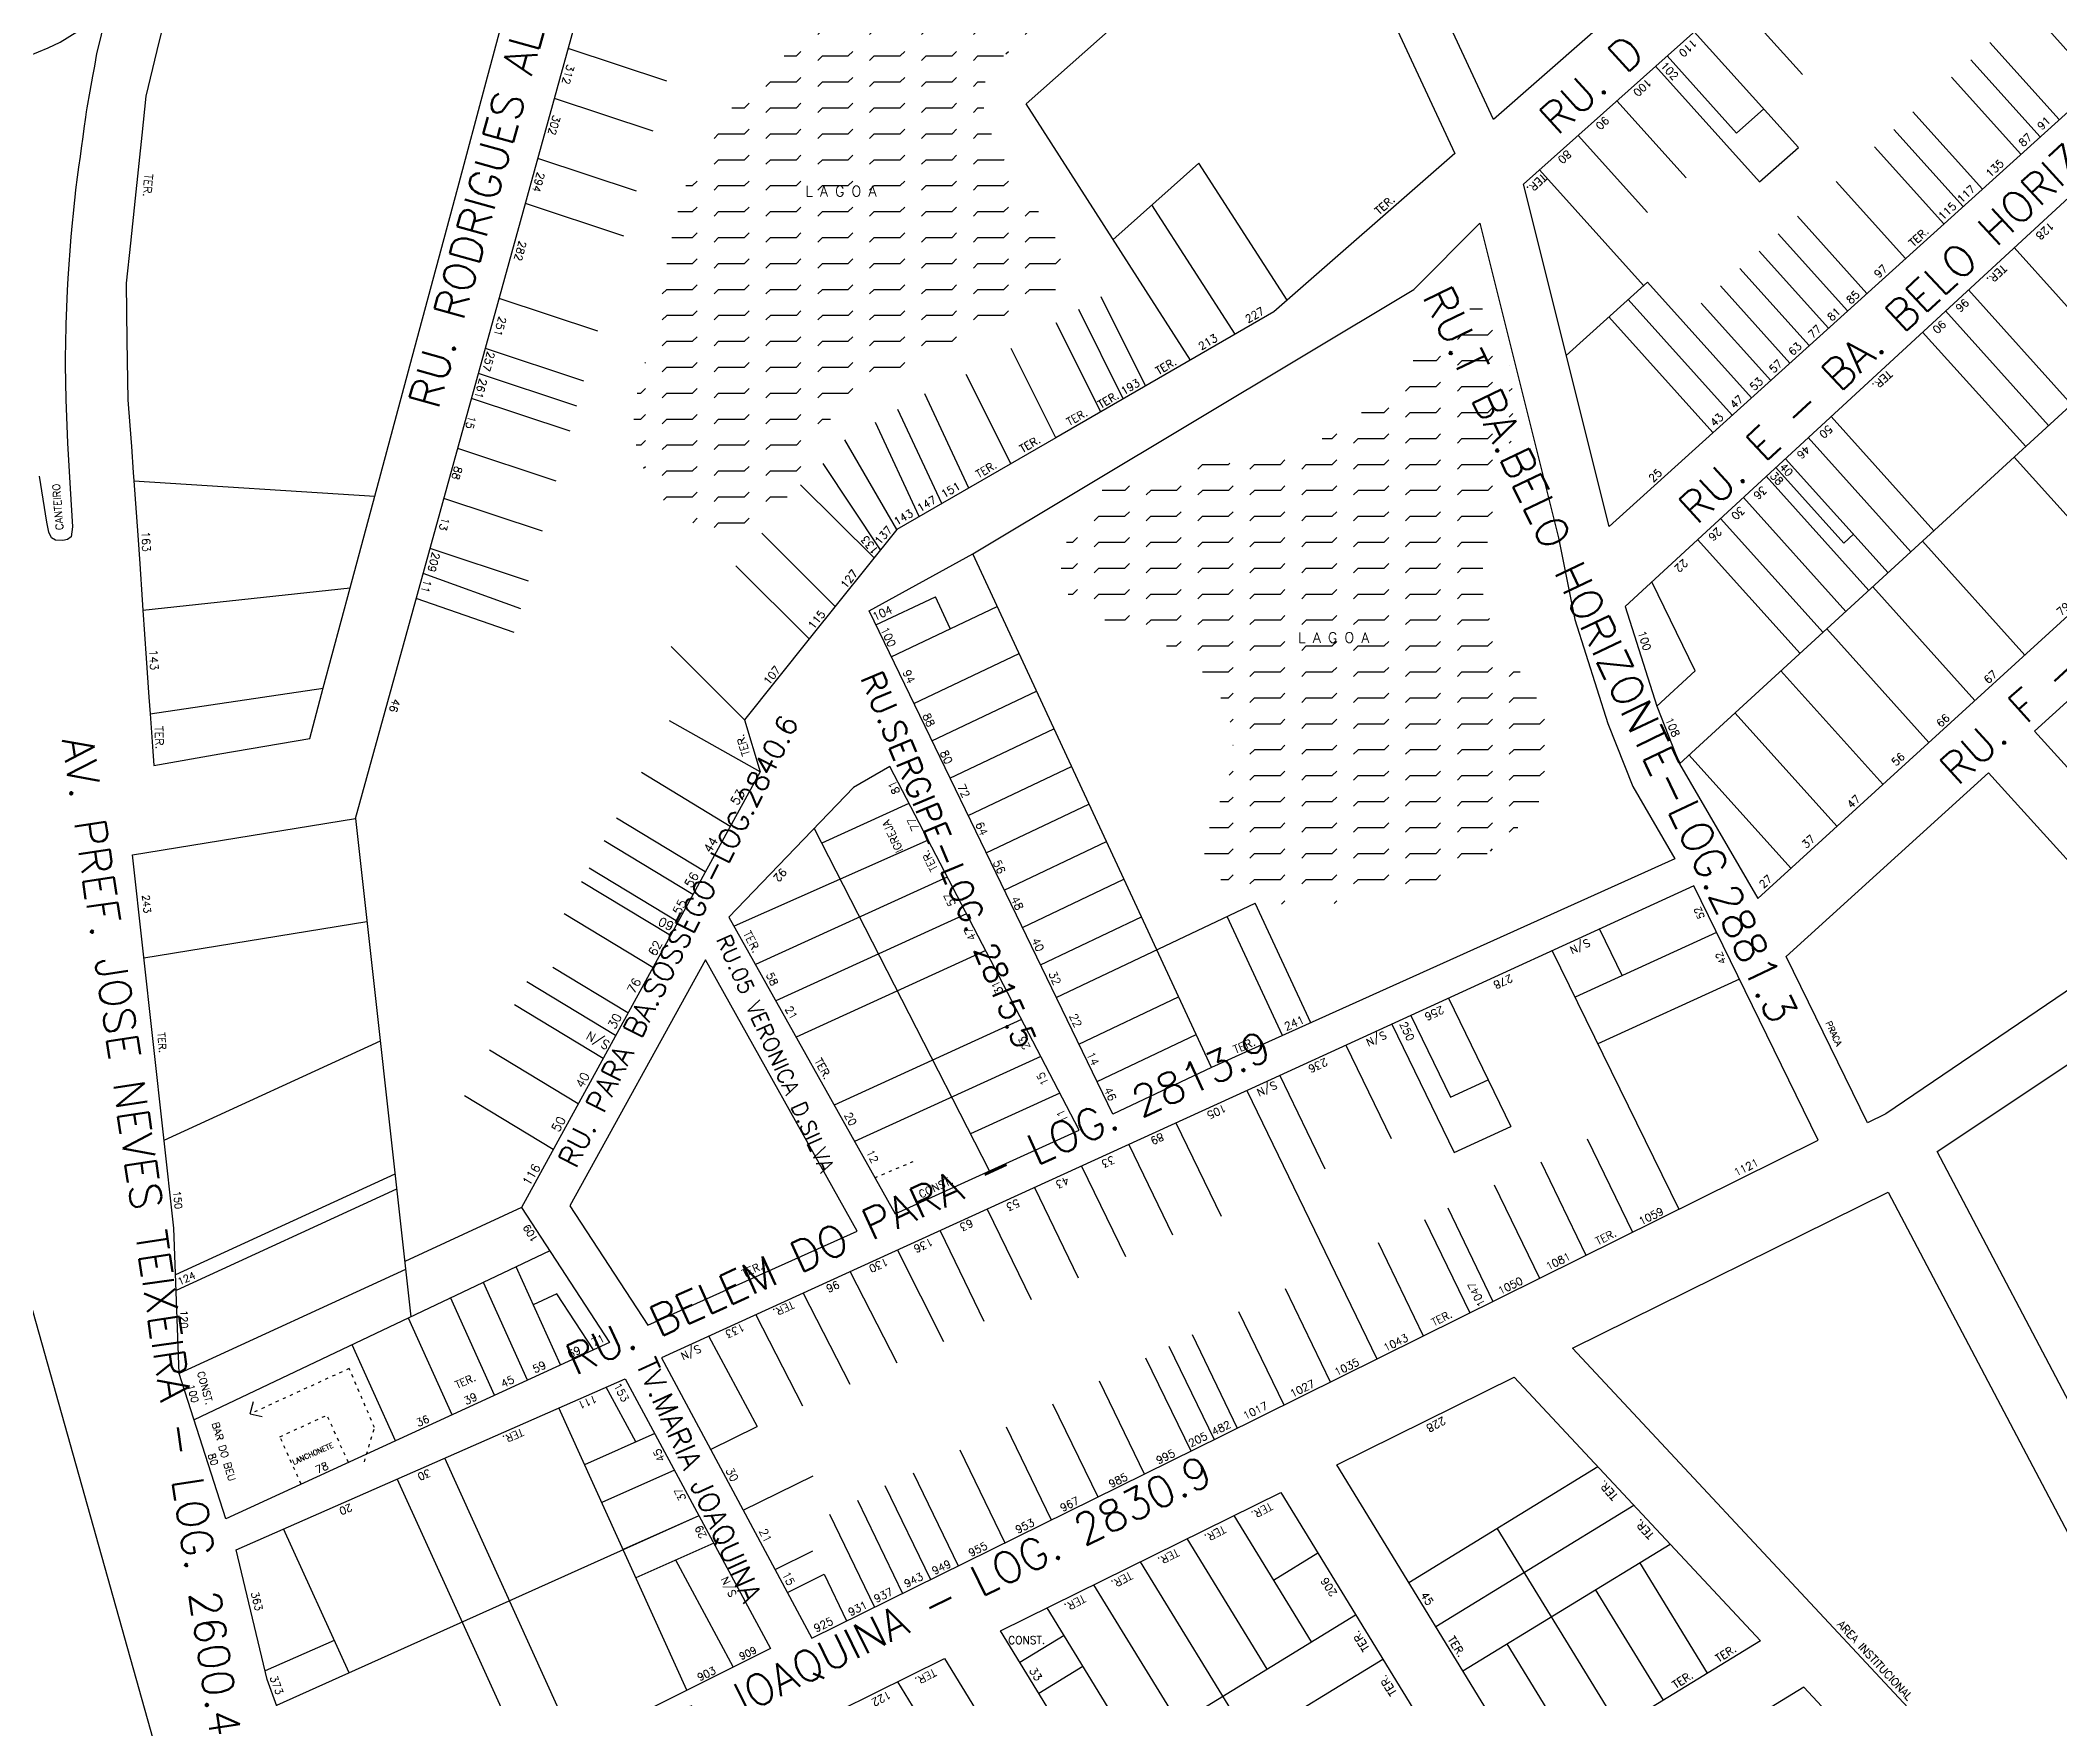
# Model space of a CAD drawing. Extents: x 714896 to 749292, y 8417558 to 8447149.
# Drawn here: x 741279.3 to 741668.5, y 8427693.3 to 8428013 of the extents above; entities that cross this region are included whole.
import ezdxf

# ---------------------------------------------------------------- set-up
doc = ezdxf.new("R2010")
doc.units = 0
doc.header["$MEASUREMENT"] = 0
doc.linetypes.add('ACAD_ISO03W100', pattern=[30, 12, -18])
for name, color, linetype in [('LOTE', 7, 'CONTINUOUS'), ('NUM-PORTA', 7, 'CONTINUOUS'), ('QUADRA', 6, 'CONTINUOUS'), ('REFERENCIA', 7, 'CONTINUOUS'), ('TEXTO', 7, 'CONTINUOUS'), ('TEXTODERUA', 3, 'CONTINUOUS')]:
    doc.layers.add(name, color=color, linetype=linetype)
doc.styles.add('ROMANS', font='ROMANS.SHX', dxfattribs={"height": 1.5})

msp = doc.modelspace()

# ---------------------------------------------------------------- hatches: boundary and pattern name
at = {"layer": 'REFERENCIA'}
h = msp.add_hatch(dxfattribs=at)
h.set_pattern_fill('FLEX', color=120, scale=20, style=0)
edge = h.paths.add_edge_path()
edge.add_spline(control_points=[(741478.63, 8428017.63), (741478.92, 8428022), (741479.51, 8428030.84), (741467.15, 8428042.36), (741449.2, 8428038.24), (741436.98, 8428052.92), (741417.77, 8428048.87), (741416.4, 8428031.2), (741436.38, 8428019.63), (741411.27, 8428001.87), (741400.83, 8427980.99), (741398.81, 8427957.6), (741390.22, 8427935.82), (741403.46, 8427916.13), (741424.87, 8427921.19), (741430.21, 8427946.65), (741455.04, 8427951.85), (741482.44, 8427966.34), (741467.3, 8427985.19), (741455.07, 8428006.92), (741471.02, 8428014.17), (741478.63, 8428017.63)], knot_values=[0, 0, 0, 0, 12.650617, 25.524357, 43.91651, 61.142529, 76.791258, 89.306911, 104.490767, 129.449648, 151.564574, 179.187198, 197.641892, 220.213699, 232.45764, 254.665076, 285.381719, 307.958824, 324.230774, 347.410313, 368.54614, 368.54614, 368.54614, 368.54614], degree=3, periodic=0)
h.paths.add_polyline_path([(741426.6, 8427982.43), (741444.27, 8427982.43), (741444.27, 8427985.43), (741426.6, 8427985.43)], flags=24)
at = {"layer": 'REFERENCIA', "linetype": 'CONTINUOUS'}
h = msp.add_hatch(dxfattribs=at)
h.set_pattern_fill('FLEX', color=120, scale=20, style=0)
h.set_pattern_definition([(0, (3.2973, 6.26), (0, 5), [5, -5]), (45, (8.2973, 6.26), (3e-16, 4.9999999916), [1.25, -4.57106782, 1.25, -7.07106782])])
edge = h.paths.add_edge_path()
edge.add_spline(control_points=[(741516.84, 8427846.51), (741516.84, 8427846.51), (741527.23, 8427846.38), (741548.86, 8427846.12), (741582.22, 8427875.02), (741548.51, 8427905.44), (741567.18, 8427930.63), (741558.85, 8427972.08), (741536.25, 8427938.84), (741512.74, 8427929.46), (741483.75, 8427932.87), (741469.35, 8427901.76), (741502.61, 8427899.02), (741513.41, 8427874.41), (741498.4, 8427853.65), (741511.1, 8427848.73), (741516.84, 8427846.51)], knot_values=[0, 0, 0, 0, 0, 31.758867, 66.134029, 95.99532, 132.44246, 155.422284, 179.09587, 212.631222, 237.62298, 257.450842, 284.629096, 308.129309, 326.581702, 341.774438, 341.774438, 341.774438, 341.774438], degree=3, periodic=0)
h.paths.add_polyline_path([(741521.61, 8427896.38), (741539.27, 8427896.38), (741539.27, 8427899.38), (741521.61, 8427899.38)], flags=24)

# ---------------------------------------------------------------- linework, layer by layer
at = {"layer": 'LOTE', "color": 7}
for p, q in [((741659.75, 8427973.04), (741679.66, 8427950.9)), ((741650.93, 8427964.91), (741670.82, 8427942.79)), ((741646.52, 8427960.84), (741666.4, 8427938.74)), ((741642.11, 8427956.77), (741661.97, 8427934.68)), ((741624.47, 8427940.5), (741644.28, 8427918.47)), ((741620.06, 8427936.43), (741639.86, 8427914.41)), ((741613.81, 8427930.67), (741626.91, 8427916.1)), ((741615.65, 8427932.36), (741635.44, 8427910.36)), ((741659.76, 8427932.65), (741679.52, 8427910.68)), ((741611.97, 8427928.97), (741631.76, 8427906.97)), ((741607.56, 8427924.9), (741627.33, 8427902.92)), ((741603.15, 8427920.83), (741622.91, 8427898.87)), ((741598.74, 8427916.77), (741618.49, 8427894.82)), ((741642.06, 8427916.43), (741661.78, 8427894.51)), ((741598.26, 8427891.45), (741589.92, 8427908.63)), ((741632.48, 8427907.65), (741652.18, 8427885.75)), ((741623.64, 8427899.54), (741643.31, 8427877.66)), ((741598.26, 8427891.45), (741590.84, 8427884.68)), ((741614.79, 8427891.43), (741634.44, 8427869.58)), ((741605.95, 8427883.32), (741625.58, 8427861.49)), ((741597.1, 8427875.2), (741616.71, 8427853.41)), ((741602.4, 8427841.02), (741575.12, 8427828.53)), ((741579.82, 8427841.67), (741584.21, 8427832.69)), ((741570.72, 8427837.51), (741595.12, 8427787.68)), ((741606.8, 8427832.04), (741579.52, 8427819.55)), ((741543.45, 8427825.02), (741551.08, 8427809.28)), ((741550.72, 8427828.35), (741562.71, 8427803.61)), ((741539.81, 8427823.36), (741551.8, 8427798.61)), ((741530.91, 8427819.28), (741539.63, 8427801.28)), ((741518.18, 8427813.45), (741526.9, 8427795.46)), ((741511.81, 8427810.54), (741536.88, 8427758.81)), ((741498.17, 8427804.31), (741506.89, 8427786.31)), ((741489.07, 8427800.15), (741497.51, 8427782.74, -3.52)), ((741577.44, 8427801.23), (741586.16, 8427783.24)), ((741479.98, 8427796), (741488.42, 8427778.58, -3.52)), ((741568.48, 8427796.79), (741577.2, 8427778.8)), ((741470.88, 8427791.84), (741479.32, 8427774.43, -3.52)), ((741559.52, 8427792.35), (741568.24, 8427774.35)), ((741461.79, 8427787.69), (741470.23, 8427770.27, -3.52)), ((741550.56, 8427787.91), (741559.28, 8427769.91)), ((741452.69, 8427783.53), (741461.13, 8427766.11, -3.52)), ((741546.08, 8427785.69), (741554.8, 8427767.69)), ((741444.48, 8427779.78), (741453.39, 8427762.19, -3.33)), ((741537.12, 8427781.25), (741545.84, 8427763.25)), ((741435.38, 8427775.62), (741444.38, 8427758.08, -3.33)), ((741426.29, 8427771.47), (741435.29, 8427753.92, -3.33)), ((741519.2, 8427772.37), (741527.92, 8427754.37)), ((741417.19, 8427767.31), (741426.16, 8427749.75, -3.33)), ((741510.24, 8427767.93), (741518.96, 8427749.93)), ((741408.1, 8427763.16), (741417.42, 8427745.79, -3.33)), ((741501.28, 8427763.49), (741510, 8427745.49)), ((741492.32, 8427759.05), (741501.04, 8427741.06)), ((741496.8, 8427761.27), (741505.52, 8427743.27)), ((741483.36, 8427754.6), (741492.07, 8427736.63)), ((741474.4, 8427750.16), (741483.1, 8427732.2)), ((741397.69, 8427744.43), (741384.17, 8427738.4)), ((741408.46, 8427741.38), (741417.42, 8427745.79, -3.33)), ((741465.44, 8427745.72), (741474.14, 8427727.78)), ((741382.43, 8427684.22, 537.52), (741357.22, 8427739.7, 537.52)), ((741456.48, 8427741.28), (741465.17, 8427723.35)), ((741373.49, 8427679.74, 537.52), (741348.06, 8427735.67, 537.52)), ((741401.48, 8427737.39), (741387.47, 8427731.13)), ((741414.75, 8427729.67), (741428.21, 8427736.29, -5)), ((741447.52, 8427736.84), (741456.2, 8427718.92)), ((741543.04, 8427715.74), (741579.48, 8427738.05)), ((741436.75, 8427731.57), (741445.45, 8427713.61)), ((741442.05, 8427734.39), (741450.83, 8427716.27)), ((741406.22, 8427728.59), (741324.8, 8427692.02)), ((741406.22, 8427728.59), (741391.59, 8427722.05)), ((741431.39, 8427728.86), (741440.07, 8427710.96)), ((741524.28, 8427704.25), (741509.37, 8427728.62)), ((741548.27, 8427707.21), (741586.45, 8427730.59)), ((741338.76, 8427698.29), (741326.15, 8427726.03)), ((741515.75, 8427699.03), (741500.36, 8427724.17)), ((741583.6, 8427687.81), (741560.1, 8427726.19)), ((741409.07, 8427723.3), (741394.06, 8427716.61)), ((741420.9, 8427718.21), (741428.15, 8427721.79)), ((741530.72, 8427655.43), (741491.36, 8427719.72)), ((741516.97, 8427716.19), (741525.5, 8427721.42)), ((741553.49, 8427698.69), (741593.41, 8427723.13)), ((741600.66, 8427698.25), (741587.6, 8427719.57)), ((741423.27, 8427713.81), (741430.33, 8427717.3)), ((741430.33, 8427717.3), (741434.69, 8427708.3)), ((741498.7, 8427688.59), (741482.36, 8427715.27)), ((741592.13, 8427693.03), (741579.07, 8427714.35)), ((741490.17, 8427683.37), (741473.36, 8427710.82)), ((741481.64, 8427678.15), (741532.81, 8427709.48)), ((741335.93, 8427704.53), (741322.6, 8427698.66)), ((741468.06, 8427700.32), (741476.59, 8427705.54)), ((741486.86, 8427669.62), (741538.03, 8427700.95)), ((741575.07, 8427682.59), (741562.02, 8427703.91)), ((741457.66, 8427675.19), (741444.56, 8427696.58)), ((741471.72, 8427694.35), (741480.25, 8427699.57))]:
    msp.add_line(p, q, dxfattribs=at)
at = {"layer": 'LOTE', "color": 7, "linetype": 'ACAD_ISO03W100', "ltscale": 0.05}
msp.add_line((741440.11, 8427793.75), (741447.52, 8427796.86), dxfattribs=at)
at = {"layer": 'LOTE', "color": 7, "flags": 128}
for points in [[(741595.27, 8427873.53), (741785.07, 8428047.53)], [(741626.91, 8427916.1), (741628.75, 8427917.79)], [(741505, 8427815), (741459, 8427914)], [(741454.67, 8427899.59), (741451.81, 8427905.75)], [(741446.7, 8427865.9), (741429.89, 8427858.24)], [(741462.22, 8427795.06), (741428.42, 8427861.11)], [(741450.4, 8427858.81), (741412.98, 8427842.25)], [(741454.09, 8427851.71), (741417.13, 8427834.84)], [(741457.79, 8427844.62), (741421.03, 8427827.85)], [(741524.15, 8427823.63), (741513.44, 8427846.66)], [(741518.68, 8427821.16), (741508.02, 8427844.09)], [(741461.49, 8427837.52), (741424.94, 8427820.87)], [(741468.42, 8427824.22), (741432.3, 8427807.71)], [(741472.12, 8427817.13), (741436.2, 8427800.73)], [(741475.81, 8427810.03), (741458.58, 8427802.18)], [(741551.08, 8427809.28), (741558.35, 8427812.61)], [(741551.8, 8427798.61), (741562.71, 8427803.61)]]:
    msp.add_lwpolyline(points, dxfattribs=at)
at = {"layer": 'LOTE'}
for points in [[(741469.32, 8428000.74), (741515.12, 8428041.42)], [(741400.02, 8428005.15), (741381.03, 8428011.43)], [(741397.36, 8427995.51), (741378.37, 8428001.79)], [(741500.95, 8427951.38), (741469.32, 8428000.74)], [(741394.16, 8427983.94), (741375.17, 8427990.23)], [(741485.99, 8427974.57), (741502.59, 8427989.31)], [(741519.62, 8427962.92), (741502.59, 8427989.31)], [(741391.76, 8427975.27), (741372.77, 8427981.55)], [(741509.61, 8427956.38), (741493.55, 8427981.28)], [(741386.7, 8427956.96), (741367.71, 8427963.24)], [(741488, 8427943.9), (741479.43, 8427961.09)], [(741492.33, 8427946.4), (741483.76, 8427963.59)], [(741483.67, 8427941.4), (741475.06, 8427958.57)], [(741384.03, 8427947.32), (741365.05, 8427953.6)], [(741475.01, 8427936.4), (741466.4, 8427953.57)], [(741382.7, 8427942.5), (741363.71, 8427948.78)], [(741466.35, 8427931.4), (741457.74, 8427948.57)], [(741381.37, 8427937.68), (741362.38, 8427943.96)], [(741453.02, 8427923.7), (741444.57, 8427941.83)], [(741458.22, 8427926.7), (741449.77, 8427944.83)], [(741448.69, 8427921.2), (741440.24, 8427939.33)], [(741378.7, 8427928.04), (741359.72, 8427934.32)], [(741444.36, 8427918.7), (741434.36, 8427936.02)], [(741441.24, 8427914.8), (741430.15, 8427931.44)], [(741439.99, 8427913.23), (741425.82, 8427927.35)], [(741376.04, 8427918.4), (741357.05, 8427924.69)], [(741373.38, 8427908.76), (741354.39, 8427915.05)], [(741432.49, 8427903.86), (741418.32, 8427917.98)], [(741427.49, 8427897.62), (741413.33, 8427911.73)], [(741371.86, 8427903.42), (741353.06, 8427910.23)], [(741370.61, 8427898.83), (741351.72, 8427905.41)], [(741415, 8427882), (741400.83, 8427896.12)], [(741418, 8427872), (741400.56, 8427881.8)], [(741412.24, 8427861.47), (741395.13, 8427871.83)], [(741340, 8427863), (741350.68, 8427766.9)], [(741407.43, 8427852.7), (741390.32, 8427863.06)], [(741405.03, 8427848.32), (741387.92, 8427858.68)], [(741402.15, 8427843.06), (741385.04, 8427853.41)], [(741400.71, 8427840.42), (741383.6, 8427850.78)], [(741397.35, 8427834.28), (741380.24, 8427844.64)], [(741299.21, 8427836.12), (741342.21, 8427843.12)], [(741392.54, 8427825.51), (741378.06, 8427834.28)], [(741390.14, 8427821.13), (741373.03, 8427831.49)], [(741387.74, 8427816.74), (741370.63, 8427827.1)], [(741344.77, 8427820.05), (741303.06, 8427800.89)], [(741382.94, 8427807.97), (741365.83, 8427818.33)], [(741378.13, 8427799.2), (741361.02, 8427809.56)], [(741347.62, 8427794.42), (741305.32, 8427774.99)], [(741347.94, 8427791.52), (741305.43, 8427771.99)], [(741372, 8427788), (741349.49, 8427777.6)], [(741377.47, 8427779.63), (741308.88, 8427747.04)], [(741349.66, 8427776.06), (741306, 8427756)], [(741379.52, 8427757.64), (741371, 8427776.55)], [(741366.79, 8427751.8), (741358.31, 8427770.63)], [(741373.16, 8427754.72), (741364.67, 8427773.55)], [(741378.83, 8427771.35), (741374.28, 8427769.26)], [(741385.88, 8427760.57), (741378.83, 8427771.35)], [(741358.62, 8427748.04), (741350.22, 8427766.68)], [(741347.71, 8427743.03), (741339.38, 8427761.53)]]:
    msp.add_lwpolyline(points, dxfattribs=at)
at = {"layer": 'LOTE', "color": 7, "linetype": 'CONTINUOUS', "flags": 128}
for points in [[(741618.93, 8428006.45), (741605.55, 8428021.32)], [(741675.87, 8428004.45), (741662.5, 8428019.32)], [(741618.15, 8427992.36), (741598.09, 8428014.66)], [(741668.45, 8427997.74), (741655.08, 8428012.61)], [(741610.69, 8427985.7), (741590.63, 8428008.01)], [(741606.24, 8427995.13), (741592.87, 8428010)], [(741664.75, 8427994.39), (741651.37, 8428009.26)], [(741661.04, 8427991.04), (741647.66, 8428005.91)], [(741596.54, 8427986.48), (741583.17, 8428001.35)], [(741606.24, 8427995.13), (741611.47, 8427999.79)], [(741653.62, 8427984.33), (741640.24, 8427999.2)], [(741589.08, 8427979.82), (741575.71, 8427994.69)], [(741610.69, 8427985.7), (741618.15, 8427992.36)], [(741646.2, 8427977.63), (741632.82, 8427992.5)], [(741649.91, 8427980.98), (741636.53, 8427995.85)], [(741588.31, 8427965.73), (741568.25, 8427988.03)], [(741638.78, 8427970.92), (741625.41, 8427985.79)], [(741631.36, 8427964.21), (741617.99, 8427979.08)], [(741627.65, 8427960.86), (741614.28, 8427975.73)], [(741620.23, 8427954.16), (741606.86, 8427969.03)], [(741623.94, 8427957.51), (741610.57, 8427972.38)], [(741589.05, 8427966.4), (741573.42, 8427952.27)], [(741609.11, 8427944.1), (741589.05, 8427966.4)], [(741616.52, 8427950.8), (741603.15, 8427965.67)], [(741605.4, 8427940.74), (741585.34, 8427963.05)], [(741612.82, 8427947.45), (741599.44, 8427962.32)], [(741601.69, 8427937.39), (741581.63, 8427959.69)], [(741297.3, 8427928.09), (741343.75, 8427925.15)], [(741299.03, 8427903.15), (741338.98, 8427907.43)], [(741300.42, 8427883.2), (741333.79, 8427888.09)], [(741412.84, 8427699.42), (741401.75, 8427720.03)]]:
    msp.add_lwpolyline(points, dxfattribs=at)
at = {"layer": 'LOTE', "color": 7}
for points in [[(741440.31, 8427900.3), (741451.81, 8427905.75)], [(741443.27, 8427894.19), (741463.71, 8427903.87)], [(741447.63, 8427885.19), (741467.92, 8427894.8)], [(741451.12, 8427877.99), (741471.29, 8427887.55)], [(741454.6, 8427870.79), (741474.66, 8427880.29)], [(741458.09, 8427863.6), (741478.03, 8427873.04)], [(741461.58, 8427856.4), (741481.4, 8427865.78)], [(741465.07, 8427849.2), (741484.77, 8427858.53)], [(741468.56, 8427842), (741488.14, 8427851.27)], [(741475.1, 8427828.5), (741513.44, 8427846.66)], [(741472.05, 8427834.8), (741491.52, 8427844.02)], [(741479.46, 8427819.5), (741498.68, 8427828.6)], [(741482.95, 8427812.3), (741502.05, 8427821.35)]]:
    msp.add_lwpolyline(points, dxfattribs=at)
at = {"layer": 'LOTE', "color": 2, "linetype": 'ACAD_ISO03W100', "ltscale": 0.05}
msp.add_lwpolyline([(741341.72, 8427738.95), (741343.67, 8427745.57), (741338.8, 8427756.96), (741319.69, 8427748.2)], dxfattribs=at)
at = {"layer": 'LOTE', "color": 7, "linetype": 'CONTINUOUS', "elevation": 537.52, "flags": 128}
for points in [[(741394.04, 8427742.8), (741388.34, 8427753.39)], [(741403.9, 8427694.95), (741379.19, 8427749.36)]]:
    msp.add_lwpolyline(points, dxfattribs=at)
at = {"layer": 'LOTE', "color": 2}
for points in [[(741319.69, 8427748.2), (741320.38, 8427750.63)], [(741319.69, 8427748.2), (741322.03, 8427747.71)]]:
    msp.add_lwpolyline(points, dxfattribs=at)
at = {"layer": 'LOTE', "linetype": 'ACAD_ISO03W100', "ltscale": 0.05}
for points in [[(741325.43, 8427743.8), (741334.52, 8427747.97)], [(741338.63, 8427738.86), (741334.52, 8427747.97)], [(741329.54, 8427734.68), (741325.43, 8427743.8)]]:
    msp.add_lwpolyline(points, dxfattribs=at)
at = {"layer": 'QUADRA'}
msp.add_lwpolyline([(741559.38, 8427997.76), (741531.96, 8428056.74), (741665.71, 8428178.47), (741710.49, 8428130.19)], close=True, dxfattribs=at)
msp.add_lwpolyline([(741524.56, 8428050.01), (741551.9, 8427991.21), (741517.06, 8427960.68), (741475.01, 8427936.4), (741444.36, 8427918.7), (741427.49, 8427897.62), (741415, 8427882), (741418, 8427872), (741372, 8427788), (741389, 8427762), (741315, 8427728), (741315, 8427728), (741306, 8427756), (741305, 8427784), (741297, 8427856), (741340, 8427863), (741421, 8428156)], dxfattribs=at)
at = {"layer": 'QUADRA', "color": 6}
for points in [[(741757.48, 8428078.21), (741581.66, 8427919.29), (741565.18, 8427985.29), (741718.22, 8428121.86), (741757.48, 8428078.21)], [(741590.84, 8427884.68), (741595.27, 8427873.53), (741610.32, 8427847.58), (741805.13, 8428025.23), (741805.13, 8428025.23), (741764.86, 8428070), (741584.78, 8427903.88), (741590.84, 8427884.68)], [(741694.8, 8427845.57), (741663.69, 8427879.84), (741708.12, 8427920.17), (741747.91, 8427876.32), (741694.8, 8427845.57)], [(741684.18, 8427839.41), (741635, 8427806.05), (741631.5, 8427804.33), (741615.81, 8427836.38), (741654.81, 8427871.78), (741684.18, 8427839.41)], [(741407.45, 8427835.75), (741381.33, 8427788.35), (741396.38, 8427765.32), (741436.69, 8427783.47)], [(741277.39, 8427769.69), (741177.4, 8427699.96), (741287.12, 8427635.43), (741310.99, 8427650.12), (741277.39, 8427769.69)], [(741619.18, 8427695.53), (741572.81, 8427667.13), (741593.69, 8427633.02), (741647.04, 8427665.68), (741619.18, 8427695.53)]]:
    msp.add_lwpolyline(points, close=True, dxfattribs=at)
for points in [[(741303.24, 8428017.28), (741301.72, 8428011.03), (741299.6, 8428002.27), (741298.8, 8427994.72), (741297.53, 8427982.61), (741296.61, 8427973.89), (741295.79, 8427966.17), (741295.87, 8427960.63), (741295.95, 8427955.14), (741296.05, 8427947.47), (741296.11, 8427943.68), (741296.49, 8427938.77), (741296.8, 8427934.72), (741297.18, 8427929.72), (741297.3, 8427928.09), (741298.03, 8427917.59), (741298.41, 8427912.11), (741298.89, 8427905.15), (741299.03, 8427903.15), (741299.67, 8427893.91), (741300.2, 8427886.39), (741300.42, 8427883.2), (741300.86, 8427876.89), (741301.11, 8427873.22), (741313.84, 8427875.43), (741331.19, 8427878.43), (741331.19, 8427878.43), (741333.8, 8427888.16), (741338.98, 8427907.43), (741343.75, 8427925.15), (741351.39, 8427953.61), (741359.71, 8427984.56), (741365.22, 8428005.03), (741369.59, 8428021.32)], [(741277.04, 8428010.05), (741280.74, 8428011.57), (741283.06, 8428012.67), (741286.31, 8428014.64)], [(741291.27, 8428015.13), (741290.74, 8428012.99), (741290.11, 8428010.46), (741289.68, 8428008.06), (741289.33, 8428006.1), (741288.82, 8428003.22), (741288.25, 8428000), (741288.11, 8427999.23), (741287.97, 8427998.2), (741287.66, 8427995.99), (741287.43, 8427994.38), (741287.13, 8427992.22), (741286.91, 8427990.63), (741286.63, 8427988.59), (741286.35, 8427986.64), (741286.04, 8427984.21), (741285.89, 8427982.75), (741285.78, 8427981.65), (741285.57, 8427979.64), (741285.38, 8427977.82), (741285.11, 8427975.11), (741284.53, 8427967.15), (741284.41, 8427964.76), (741284.18, 8427958.29), (741284.11, 8427954.42), (741284.06, 8427952.14), (741284.03, 8427950.37), (741284.16, 8427943.76), (741284.49, 8427935.33), (741284.98, 8427926.6), (741285.46, 8427919.21), (741285.2, 8427917.31), (741284.47, 8427916.77), (741283.6, 8427916.61), (741282.16, 8427916.64), (741281.43, 8427917.1), (741280.88, 8427918.19), (741280.5, 8427920.12), (741279.09, 8427928.96)], [(741721.84, 8427652.85), (741679.78, 8427732.63), (741696.87, 8427743.09), (741691.26, 8427753.73), (741674.17, 8427743.26), (741644.88, 8427798.82), (741690.52, 8427829.22), (741879.4, 8427938.69), (741895.61, 8427941.23), (742054.74, 8427937.09), (742347.42, 8427931.99), (742369.55, 8427922.83), (742411.94, 8427891.12), (742696.14, 8427678.56)]]:
    msp.add_lwpolyline(points, dxfattribs=at)
at = {"layer": 'QUADRA', "linetype": 'CONTINUOUS'}
for points in [[(741571.9, 8427917.08), (741575.08, 8427901.38), (741575.08, 8427901.38), (741581.41, 8427881.33), (741586.25, 8427869.15), (741594.32, 8427855.24), (741505, 8427815), (741486, 8427806), (741486, 8427806), (741439, 8427903), (741459, 8427914), (741544, 8427965), (741556.75, 8427977.75), (741571.9, 8427917.08)], [(741412, 8427844), (741444.01, 8427786.77), (741479.51, 8427802.94), (741443, 8427873), (741436, 8427869)], [(741399, 8427759), (741428, 8427705), (741507, 8427744), (741622, 8427801), (741598, 8427850), (741515, 8427812)], [(741392, 8427755), (741420, 8427703), (741336, 8427661), (741323, 8427697), (741317, 8427722), (741392, 8427755)]]:
    msp.add_lwpolyline(points, close=True, dxfattribs=at)
at = {"layer": 'QUADRA', "color": 6, "linetype": 'CONTINUOUS'}
for points in [[(741692.31, 8427634.77), (741574.61, 8427760.87), (741635.46, 8427790.95), (741711.58, 8427646.57), (741692.31, 8427634.77)], [(741529.17, 8427738.41), (741563.37, 8427755.31), (741610.83, 8427704.48), (741566.54, 8427677.36), (741529.17, 8427738.41)], [(741505.14, 8427639.77), (741464.36, 8427706.37), (741518.37, 8427733.07), (741556.31, 8427671.1), (741505.14, 8427639.77)], [(741494.9, 8427633.5), (741443.73, 8427602.17), (741399.55, 8427674.34), (741453.56, 8427701.03), (741494.9, 8427633.5)]]:
    msp.add_lwpolyline(points, close=True, dxfattribs=at)

# ---------------------------------------------------------------- texts
at = {"layer": 'NUM-PORTA', "color": 7, "style": 'ROMANS'}
for s, height, rotation, p in [('110', 1.5, 223.3899, (741597.76, 8428013.38)), ('312', 1.497, 254.44, (741380.81, 8428008.49)), ('102', 1.5, 313.3899, (741591.45, 8428008)), ('100', 1.5, 223.3899, (741588.99, 8428005.77)), ('302', 1.497, 254.4557, (741378.11, 8427998.71)), ('90', 1.5, 223.3899, (741580.81, 8427998.46)), ('91', 1.5, 43.3899, (741665.05, 8427995.6)), ('87', 1.5, 43.3899, (741661.49, 8427992.39)), ('80', 1.5, 223.3899, (741573.52, 8427991.96)), ('135', 1.5, 43.3899, (741655.12, 8427986.45)), ('294', 1.498, 254.4507, (741375.09, 8427987.69)), ('117', 1.5, 43.3899, (741649.61, 8427981.51)), ('115', 1.5, 43.3899, (741645.97, 8427978.22)), ('128', 1.5, 222.9933, (741666.6, 8427978.12)), ('282', 1.5, 254.4507, (741371.57, 8427974.47)), ('97', 1.5, 43.3899, (741633.6, 8427967.06)), ('227', 1.5, 30.5431, (741512.08, 8427958.44)), ('81', 1.5, 43.3899, (741624.6, 8427958.76)), ('85', 1.5, 43.3899, (741628.26, 8427962.06)), ('96', 1.5, 222.9933, (741650.18, 8427963.34)), ('251', 1.498, 254.5, (741367.68, 8427959.89)), ('77', 1.5, 43.3899, (741620.9, 8427955.44)), ('90', 1.5, 222.9933, (741645.77, 8427959.17, 0.05)), ('213', 1.5, 30.5431, (741503.04, 8427953.22)), ('63', 1.5, 43.3899, (741617.09, 8427952.1)), ('257', 1.498, 254.5244, (741365.47, 8427953.13)), ('57', 1.5, 43.3899, (741613.37, 8427948.75)), ('261', 1.498, 254.5244, (741363.96, 8427947.91)), ('193', 1.5, 30.5431, (741488.07, 8427944.58)), ('53', 1.5, 43.3899, (741609.65, 8427945.33)), ('47', 1.5, 43.3899, (741605.83, 8427941.89)), ('15', 1.498, 254.6038, (741361.85, 8427940.79)), ('43', 1.5, 43.3899, (741602, 8427938.42)), ('50', 1.5, 222.9933, (741623.9, 8427938.99)), ('46', 1.5, 222.9933, (741619.58, 8427935.01)), ('88', 1.499, 254.647, (741359.18, 8427931.03)), ('25', 1.5, 43.3899, (741590.14, 8427927.7)), ('38', 1.5, 312.9933, (741612.56, 8427928.97)), ('40', 1.5, 312.9933, (741614.4, 8427930.67)), ('151', 1.5, 30.5431, (741453.46, 8427924.7)), ('36', 1.5, 222.9933, (741611.23, 8427927.21)), ('143', 1.5, 30.5431, (741444.35, 8427919.44)), ('147', 1.5, 30.5431, (741448.84, 8427922.03)), ('30', 1.5, 222.9933, (741606.96, 8427923.27)), ('13', 1.499, 254.786, (741356.74, 8427921.2)), ('137', 1.5, 48.2731, (741441.06, 8427915.65)), ('26', 1.5, 222.9933, (741602.54, 8427919.2)), ('163', 1.561, 272.7059, (741298.76, 8427918.36)), ('209', 1.5, 255.0292, (741354.87, 8427914.45)), ('133', 1.5, 129.4234, (741440.95, 8427914.7)), ('127', 1.5, 51.7388, (741434.56, 8427907.18)), ('22', 1.5, 222.9933, (741596.01, 8427913.15)), ('11', 1.502, 255.5045, (741353.24, 8427909.18)), ('115', 1.5, 51.7388, (741428.3, 8427899.35)), ('104', 1.55, 24.7736, (741440.08, 8427901.05)), ('79', 1.5, 42.5682, (741668.78, 8427901.97)), ('100', 1.55, 294.7736, (741441.17, 8427899.48)), ('100', 1.5, 287.2241, (741587.22, 8427898.9)), ('107', 1.5, 51.7388, (741419.7, 8427888.6)), ('94', 1.55, 294.7736, (741445.43, 8427891.23)), ('67', 1.5, 42.5682, (741654.76, 8427888.85)), ('46', 1.5, 253.5906, (741347.2, 8427886.19)), ('88', 1.55, 294.7736, (741449.25, 8427882.87)), ('66', 1.5, 42.5682, (741645.59, 8427880.46)), ('108', 1.5, 293.2748, (741592.45, 8427882.08)), ('80', 1.55, 294.7736, (741452.65, 8427875.71)), ('56', 1.5, 42.5682, (741636.95, 8427873)), ('53', 1.735, 58.946, (741413.65, 8427865.39)), ('81', 1.506, 114.3628, (741445.04, 8427868.08)), ('72', 1.55, 294.7736, (741455.99, 8427869.18)), ('47', 1.5, 42.5682, (741628.37, 8427864.81)), ('77', 1.506, 114.3628, (741448.73, 8427861.01)), ('64', 1.55, 294.7736, (741459.46, 8427861.92)), ('37', 1.5, 42.5682, (741619.64, 8427857.14)), ('44', 1.735, 58.946, (741408.46, 8427856.18)), ('56', 1.735, 58.946, (741404.78, 8427849.45)), ('92', 1.506, 228.485, (741422.15, 8427853.55)), ('56', 1.55, 294.7736, (741462.85, 8427854.55)), ('27', 1.5, 42.5682, (741611.4, 8427849.42)), ('243', 1.383, 275.0759, (741298.9, 8427848.22)), ('57', 1.504, 114.9671, (741455.79, 8427846.48)), ('55', 1.721, 60.9005, (741402.54, 8427844.23)), ('48', 1.55, 294.6588, (741466.31, 8427847.55)), ('52', 1.373, 113.8546, (741600.14, 8427843.99)), ('60', 1.718, 154.5976, (741401.59, 8427842.8)), ('47', 1.503, 114.9557, (741459.73, 8427839.88)), ('62', 1.717, 61.6166, (741397.84, 8427836.3)), ('40', 1.55, 294.6588, (741470.28, 8427839.57)), ('S/N', 1.477, 204.9738, (741577.59, 8427839.87)), ('42', 1.373, 113.8546, (741604.29, 8427835.28)), ('58', 1.506, 295.2682, (741419.1, 8427832.89)), ('32', 1.55, 294.6588, (741473.57, 8427833.12)), ('278', 1.477, 204.9738, (741562.64, 8427833)), ('76', 1.716, 61.5479, (741393.76, 8427829.05)), ('31', 1.502, 114.9564, (741464.93, 8427829.58)), ('30', 1.715, 61.4385, (741390.03, 8427822.24)), ('21', 1.502, 299.3882, (741422.74, 8427826.3)), ('22', 1.55, 294.6588, (741477.57, 8427824.95)), ('241', 1.55, 22.9971, (741519.44, 8427822.06)), ('256', 1.477, 204.9738, (741549.38, 8427826.92)), ('S/N', 1.715, 151.4385, (741389.22, 8427819.84)), ('23', 1.502, 115.1228, (741470.17, 8427818.85)), ('S/N', 1.477, 204.9738, (741538.33, 8427822.07)), ('250', 1.477, 294.9738, (741541.25, 8427823.38)), ('14', 1.55, 294.9463, (741480.88, 8427817.55)), ('40', 1.714, 61.6693, (741383.83, 8427810.88)), ('15', 1.5, 115.1906, (741473.69, 8427811.94)), ('236', 1.477, 204.9738, (741526.95, 8427816.86)), ('46', 1.55, 294.9463, (741484.23, 8427810.77)), ('S/N', 1.477, 204.9738, (741517.24, 8427812.42)), ('50', 1.712, 61.3603, (741379.21, 8427802.4)), ('20', 1.498, 298.1756, (741434.17, 8427805.83)), ('11', 1.5, 115.1906, (741477.49, 8427804.75)), ('105', 1.477, 204.9738, (741507.43, 8427807.93)), ('89', 1.477, 204.9738, (741495.4, 8427802.44)), ('12', 1.497, 295.4369, (741438.43, 8427798.71)), ('33', 1.477, 204.9774, (741485.96, 8427798.03)), ('116', 1.69, 58.6446, (741373.5, 8427792.04)), ('43', 1.477, 204.9806, (741477.14, 8427794.01)), ('1121', 1.462, 26.1222, (741606.16, 8427793.98)), ('150', 1.383, 275.6686, (741304.88, 8427791.17)), ('53', 1.477, 204.9806, (741467.6, 8427789.69)), ('1059', 1.464, 26.1895, (741587.84, 8427784.56)), ('109', 1.383, 122.2881, (741375.28, 8427781.89)), ('136', 1.477, 204.972, (741450.9, 8427782.16)), ('63', 1.5, 204.9826, (741458.65, 8427785.82)), ('130', 1.477, 204.9803, (741442.27, 8427778.34)), ('1081', 1.464, 26.1895, (741569.92, 8427775.86)), ('124', 1.383, 23.7751, (741306.08, 8427772.99)), ('1050', 1.464, 26.1895, (741560.7, 8427771.15)), ('96', 1.477, 204.9776, (741432.86, 8427773.96)), ('1047', 1.464, 116.1895, (741557.85, 8427769.31)), ('120', 1.383, 270.6299, (741306.25, 8427768.22)), ('71', 1.5, 25.4714, (741385.92, 8427761.16)), ('133', 1.479, 204.9878, (741414.6, 8427765.71)), ('1043', 1.465, 26.21, (741538.61, 8427760.18)), ('69', 1.5, 25.4714, (741381.31, 8427758.89)), ('S/N', 1.481, 204.9946, (741406.21, 8427761.58)), ('1035', 1.465, 26.21, (741529.16, 8427755.49)), ('45', 1.5, 25.4714, (741368.48, 8427753.22)), ('59', 1.5, 25.4714, (741374.6, 8427756.03)), ('1027', 1.465, 26.2158, (741520.61, 8427751.33)), ('100', 1.383, 285.3658, (741307.54, 8427753.66)), ('39', 1.5, 25.4714, (741361.34, 8427749.91)), ('111', 1.451, 202.3844, (741386.19, 8427751.87)), ('153', 1.478, 297.9076, (741389.71, 8427753.69)), ('36', 1.466, 23.9911, (741352.12, 8427745.7)), ('1017', 1.465, 26.2021, (741511.55, 8427747.07)), ('205', 1.465, 26.2137, (741501.04, 8427741.78)), ('482', 1.465, 26.2137, (741505.52, 8427744)), ('80', 1.38, 287.9655, (741311.54, 8427740.36)), ('45', 1.479, 115.7357, (741399.75, 8427739.4)), ('995', 1.465, 26.2063, (741494.8, 8427738.48)), ('78', 1.466, 23.9911, (741332.67, 8427736.65)), ('30', 1.451, 202.3844, (741354.14, 8427737.61)), ('30', 1.574, 295.8083, (741411.31, 8427737.4)), ('985', 1.465, 26.2121, (741485.66, 8427733.92)), ('37', 1.479, 115.7357, (741403.8, 8427731.86)), ('967', 1.465, 26.2121, (741476.29, 8427729.3)), ('20', 1.451, 202.3844, (741339.02, 8427730.96)), ('953', 1.466, 26.2012, (741467.67, 8427725.1)), ('29', 1.479, 115.7357, (741407.77, 8427724.63)), ('21', 1.574, 295.8083, (741417.76, 8427725.63)), ('955', 1.466, 26.1892, (741458.62, 8427720.63)), ('949', 1.467, 26.1812, (741451.6, 8427717.15)), ('S/N', 1.478, 115.8804, (741413.52, 8427713.36)), ('15', 1.574, 295.8083, (741422.19, 8427717.37)), ('943', 1.468, 26.1683, (741446.22, 8427714.7)), ('363', 1.451, 284.3705, (741319.83, 8427713.73)), ('931', 1.473, 26.1161, (741435.42, 8427709.21)), ('937', 1.47, 26.1479, (741440.4, 8427711.76)), ('925', 1.502, 25.8176, (741428.8, 8427706.07)), ('909', 1.334, 25.5167, (741414.38, 8427700.76)), ('373', 1.451, 290.515, (741323.48, 8427697.41)), ('903', 1.429, 25.5351, (741406.32, 8427696.67))]:
    msp.add_text(s, height=height, rotation=rotation, dxfattribs=at).set_placement(p)
at = {"layer": 'NUM-PORTA', "style": 'ROMANS'}
for s, height, rotation, p in [('143', 1.561, 272.7059, (741300.27, 8427895.55)), ('228', 1.5, 207.7697, (741549.68, 8427747.73)), ('206', 1.5, 122.4342, (741529.31, 8427713.6, 538.18)), ('45', 1.5, 302.4342, (741545.26, 8427713.3, 538.18)), ('33', 1.5, 302.4342, (741469.82, 8427698.73, 538.18)), ('122', 1.5, 207.7697, (741442.74, 8427694.87))]:
    msp.add_text(s, height=height, rotation=rotation, dxfattribs=at).set_placement(p)
at = {"layer": 'TEXTO', "style": 'ROMANS'}
for s, height, rotation, p in [('TER.', 1.561, 265.7915, (741299.38, 8427987.3)), ('TER.', 1.5, 223.3899, (741568.74, 8427987.44)), ('TER.', 1.499, 41.6149, (741537.34, 8427979.28)), ('TER.', 1.5, 43.3899, (741640.33, 8427973.1)), ('TER.', 1.5, 222.9301, (741657.44, 8427969.89)), ('TER.', 1.5, 222.9373, (741635.36, 8427949.51)), ('CANTEIRO', 1.424, 94.5309, (741283.7, 8427918.64)), ('TER.', 1.561, 272.7059, (741301.3, 8427880.77)), ('IGREJA', 1.508, 114.9546, (741445.65, 8427856.85)), ('TER.', 1.508, 117.2948, (741452.3, 8427853.28)), ('TER.', 1.554, 297.3464, (741414.72, 8427840.82)), ('PRACA', 1.19, 294.608, (741623.39, 8427823.59)), ('TER.', 1.5, 298.5359, (741428.45, 8427816.28)), ('CONST.', 1.476, 24.8285, (741449.01, 8427789.76)), ('TER.', 1.465, 26.2031, (741579.51, 8427780.73)), ('TER.', 1.465, 24.7565, (741414.91, 8427774.49)), ('TER.', 1.478, 204.9794, (741424.11, 8427770.05)), ('TER.', 1.465, 26.2031, (741547.87, 8427765.09)), ('TER.', 1.449, 23.6346, (741359.58, 8427753.04)), ('BAR DO BEU', 1.392, 286.3894, (741312.29, 8427746.38)), ('TER.', 1.449, 202.9587, (741371.99, 8427745.44)), ('LANCHONETE', 1, 23.7028, (741328.11, 8427738.4)), ('TER.', 1.5, 131.8987, (741583.49, 8427732.39, 538.18)), ('TER.', 1.5, 207.7697, (741516.26, 8427731.2)), ('TER.', 1.5, 131.8987, (741590.46, 8427724.93, 538.18)), ('TER.', 1.5, 207.7697, (741507.25, 8427726.75)), ('TER.', 1.5, 207.7697, (741498.25, 8427722.3)), ('TER.', 1.5, 207.7697, (741489.25, 8427717.86)), ('TER.', 1.5, 207.7697, (741480.25, 8427713.41)), ('AREA INSTITUCIONAL', 1.5, 312.9905, (741625.54, 8427707.53)), ('CONST.', 1.5, 0.0207, (741465.82, 8427703.85, 538.18)), ('TER.', 1.5, 122.4342, (741535.58, 8427703.01, 538.18)), ('TER.', 1.5, 302.4342, (741550.48, 8427704.77, 538.18)), ('TER.', 1.5, 32.4342, (741602.77, 8427700.25)), ('TER.', 1.5, 207.7697, (741451.45, 8427699.17)), ('TER.', 1.5, 122.4342, (741540.8, 8427694.48, 538.18)), ('TER.', 1.5, 32.4342, (741594.46, 8427695.16))]:
    msp.add_text(s, height=height, rotation=rotation, dxfattribs=at).set_placement(p)
msp.add_text('L A G O A', height=2, dxfattribs=at).set_placement((741426.72, 8427982.93))
at = {"layer": 'TEXTO', "color": 7, "style": 'ROMANS'}
for s, height, rotation, p in [('TER.', 1.5, 30.5431, (741494.79, 8427948.46)), ('TER.', 1.5, 29.4476, (741477.6, 8427938.66)), ('TER.', 1.5, 30.5431, (741483.69, 8427941.97)), ('TER.', 1.5, 30.5431, (741468.57, 8427933.42)), ('TER.', 1.5, 30.5431, (741460.14, 8427928.56)), ('TER.', 1.5, 108.0282, (741416.08, 8427875.34)), ('TER.', 1.383, 275.0759, (741301.85, 8427821.68)), ('TER.', 1.55, 22.9971, (741509.61, 8427817.63)), ('CONST.', 1.383, 285.3658, (741309.49, 8427756.21))]:
    msp.add_text(s, height=height, rotation=rotation, dxfattribs=at).set_placement(p)
msp.add_text('L A G O A ', height=2, dxfattribs=at).set_placement((741521.73, 8427896.88))
at = {"layer": 'TEXTODERUA', "style": 'ROMANS'}
for s, height, rotation, p in [('RU. D - BA. BELO HORIZONTE - LOG. 2876.7', 6, 42.1201, (741571.67, 8427994.48)), ('RU. RODRIGUES ALVES - LOG. 2885.6', 6, 74.4093, (741355.95, 8427941.6)), ('RU. E - BA. BELO HORIZONTE - LOG. 2880.5', 6, 42.8757, (741598.56, 8427919.43)), ('RU. F - BA. BELO HORIZONTE - LOG. 2888.0', 6, 42.1776, (741648.84, 8427869.11)), ('RU.T BA.BELO HORIZONTE-LOG.2881.3', 6, 295.5364, (741545.56, 8427963.74)), ('RU.SERGIPE-LOG. 2815.5', 4.5, 292.6747, (741437.24, 8427890.15)), ('RU. PARA BA.SOSSEGO-LOG.2840.6', 4, 63.4704, (741382.52, 8427795.38)), ('AV. PREF. JOSE NEVES TEIXEIRA - LOG. 2600.4     ', 6, 278.4574, (741283.41, 8427878.25)), ('RU.05 VERONICA D.SILVA', 3, 294.0834, (741409.47, 8427839.72)), ('RU. BELEM DO PARA - LOG. 2813.9', 6, 24.4733, (741382.34, 8427755.54)), ('TV.MARIA JOAQUINA', 4, 294.1727, (741393.99, 8427757.86)), ('RU. MARIA JOAQUINA - LOG. 2830.9', 6, 26.2472, (741372.92, 8427669.59))]:
    msp.add_text(s, height=height, rotation=rotation, dxfattribs=at).set_placement(p)

doc.saveas('drawing.dxf')
